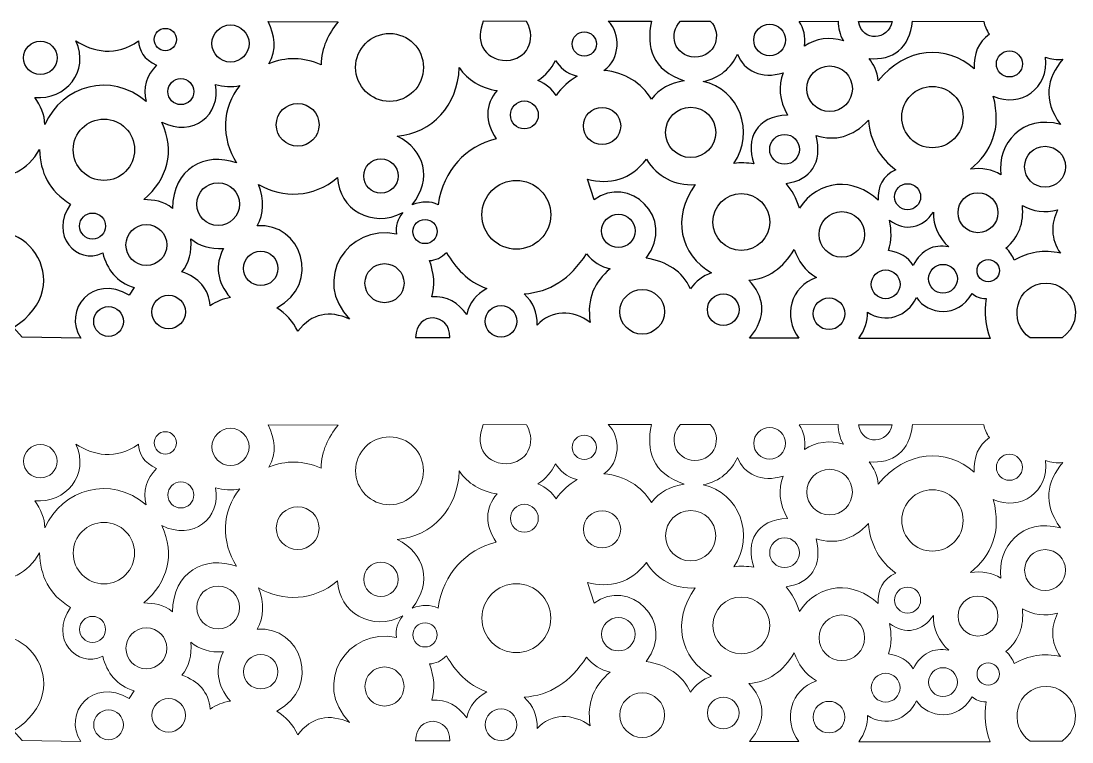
# Model space of a CAD drawing. Header units: centimetres. Extents: x -118 to 118, y -19 to 19.
# Drawn here: x -52.4 to 4.1, y -19.4 to 19.4 of the extents above; entities that cross this region are included whole.
import ezdxf

# ---------------------------------------------------------------- set-up
doc = ezdxf.new("R2010")
doc.units = ezdxf.units.CM
doc.header["$MEASUREMENT"] = 0
doc.layers.add('layer 1', color=7, linetype='Continuous')

msp = doc.modelspace()

# ---------------------------------------------------------------- linework, layer by layer
at = {"layer": 'layer 1', "color": 242}
for centre, major_axis in [((-44.67168, 18.37567), (0, 0.6)), ((-41.16924, 18.16267), (0, 1)), ((-32.62008, 16.87669), (0, 1.825)), ((-22.15425, 18.13714), (0, 0.65)), ((-12.19284, 18.35389), (0, 0.85)), ((-51.38988, 17.39227), (0, 0.9)), ((0.69858, 17.06413), (0, 0.7)), ((-8.9632, 15.73395), (0, 1.225)), ((-43.83996, 15.57755), (0, 0.7)), ((-3.43676, 14.20795), (0, 1.65)), ((-37.55692, 13.79707), (0, 1.15)), ((-25.37328, 14.32453), (0, 0.75)), ((-21.19539, 13.73095), (0, 1)), ((-16.43084, 13.38619), (0, 1.35)), ((-47.97498, 12.45247), (0, 1.65)), ((-11.38633, 12.47573), (0, 0.8)), ((2.6163, 11.53927), (0, 1.1)), ((-33.08571, 11.04262), (0, 0.925)), ((-25.80705, 8.95948), (0, 1.85)), ((-41.83692, 9.53419), (0, 1.15)), ((-4.77212, 9.92795), (0, 0.7)), ((-13.71124, 8.56932), (0, 1.525)), ((-0.9886, 9.07195), (0, 1.075)), ((-48.58498, 8.35405), (0, 0.7)), ((-8.30992, 7.90394), (0, 1.225)), ((-30.7129, 8.05881), (0, 0.65)), ((-20.31839, 8.09304), (0, 0.9)), ((-45.68862, 7.33641), (0, 1.1)), ((-39.54284, 6.07595), (0, 0.925)), ((-32.89196, 5.28385), (0, 1.05)), ((-2.87115, 5.52121), (0, 0.775)), ((-0.44076, 5.95611), (0, 0.6)), ((-5.9514, 5.22003), (0, 0.775)), ((-44.49485, 3.73553), (0, 0.9)), ((-19.04047, 3.74583), (0, 1.2)), ((-14.68562, 3.86472), (0, 0.85)), ((-47.7239, 3.22671), (0, 0.8)), ((-26.62893, 3.22915), (0, 0.85)), ((-8.99487, 3.63768), (0, 0.85))]:
    msp.add_ellipse(centre, major_axis=major_axis, ratio=1, dxfattribs=at)
at = {"layer": 'layer 1', "color": 250, "lineweight": 9}
for centre, major_axis in [((-44.67168, -3.29901), (0, 0.6)), ((-41.16924, -3.51201), (0, 1)), ((-12.19284, -3.32079), (0, 0.85)), ((-51.38988, -4.28241), (0, 0.9)), ((-32.62008, -4.79799), (0, 1.825)), ((-22.15425, -3.53754), (0, 0.65)), ((0.69858, -4.61055), (0, 0.7)), ((-8.9632, -5.94073), (0, 1.225)), ((-43.83996, -6.09713), (0, 0.7)), ((-3.43676, -7.46673), (0, 1.65)), ((-37.55692, -7.87761), (0, 1.15)), ((-25.37328, -7.35015), (0, 0.75)), ((-21.19539, -7.94373), (0, 1)), ((-16.43084, -8.28849), (0, 1.35)), ((-47.97498, -9.22221), (0, 1.65)), ((-11.38633, -9.19895), (0, 0.8)), ((2.6163, -10.13541), (0, 1.1)), ((-33.08571, -10.63206), (0, 0.925)), ((-41.83692, -12.14049), (0, 1.15)), ((-25.80705, -12.7152), (0, 1.85)), ((-4.77212, -11.74673), (0, 0.7)), ((-13.71124, -13.10536), (0, 1.525)), ((-0.9886, -12.60273), (0, 1.075)), ((-48.58498, -13.32063), (0, 0.7)), ((-30.7129, -13.61587), (0, 0.65)), ((-20.31839, -13.58164), (0, 0.9)), ((-8.30992, -13.77074), (0, 1.225)), ((-45.68862, -14.33827), (0, 1.1)), ((-39.54284, -15.59873), (0, 0.925)), ((-0.44076, -15.71857), (0, 0.6)), ((-32.89196, -16.39083), (0, 1.05)), ((-5.9514, -16.45465), (0, 0.775)), ((-2.87115, -16.15347), (0, 0.775)), ((-19.04047, -17.92885), (0, 1.2)), ((-44.49485, -17.93915), (0, 0.9)), ((-14.68562, -17.80996), (0, 0.85)), ((-8.99487, -18.037), (0, 0.85)), ((-47.7239, -18.44797), (0, 0.8)), ((-26.62893, -18.44553), (0, 0.85))]:
    msp.add_ellipse(centre, major_axis=major_axis, ratio=1, dxfattribs=at)
at = {"layer": 'layer 1', "color": 242}
for points, knots in [([(-39.14965, 19.34811), (-38.76694, 18.5906), (-38.67691, 17.8331), (-39.10858, 17.07557), (-39.10858, 17.07557), (-38.18714, 17.45045), (-37.25167, 17.4322), (-36.30213, 17.02081), (-36.30213, 17.02081), (-36.28078, 17.94545), (-35.91184, 18.67698), (-35.3849, 19.32073), (-35.3849, 19.32073), (-35.3849, 19.32073), (-39.14965, 19.34811), (-39.14965, 19.34811)], [0, 0, 0, 0, 0.2, 0.2, 0.2, 0.2, 0.4, 0.4, 0.4, 0.4, 0.6, 0.6, 0.6, 0.6, 1, 1, 1, 1]), ([(-27.58018, 19.36235), (-27.58018, 19.36235), (-25.25152, 19.34713), (-25.25152, 19.34713), (-25.25152, 19.34713), (-24.686, 18.30476), (-25.27158, 17.32172), (-26.31692, 17.24677), (-26.31692, 17.24677), (-27.65979, 17.29106), (-27.99972, 18.37283), (-27.58018, 19.36235)], [0, 0, 0, 0, 0.25, 0.25, 0.25, 0.25, 0.5, 0.5, 0.5, 0.5, 1, 1, 1, 1]), ([(-20.85981, 19.3618), (-20.18099, 18.69784), (-20.21067, 17.30604), (-21.09254, 16.71963), (-21.09254, 16.71963), (-19.94496, 16.58578), (-19.09618, 16.07013), (-18.5462, 15.17266), (-18.5462, 15.17266), (-18.12354, 15.71702), (-17.53487, 16.04558), (-16.78019, 16.15834), (-16.78019, 16.15834), (-18.49401, 16.75375), (-18.85446, 17.95393), (-18.53251, 19.3618), (-18.53251, 19.3618), (-18.53251, 19.3618), (-20.85981, 19.3618), (-20.85981, 19.3618)], [0, 0, 0, 0, 0.16666667, 0.16666667, 0.16666667, 0.16666667, 0.33333333, 0.33333333, 0.33333333, 0.33333333, 0.5, 0.5, 0.5, 0.5, 0.66666667, 0.66666667, 0.66666667, 0.66666667, 1, 1, 1, 1]), ([(-16.97526, 19.37101), (-17.6411, 18.70751), (-17.33652, 17.47111), (-16.21242, 17.42479), (-16.21242, 17.42479), (-15.09275, 17.43432), (-14.71101, 18.6916), (-15.38112, 19.36123), (-15.38112, 19.36123), (-15.38112, 19.36123), (-16.97526, 19.37101), (-16.97526, 19.37101)], [0, 0, 0, 0, 0.25, 0.25, 0.25, 0.25, 0.5, 0.5, 0.5, 0.5, 1, 1, 1, 1]), ([(-10.60056, 19.35391), (-10.34832, 18.97244), (-10.25256, 18.53013), (-10.31328, 18.02695), (-10.31328, 18.02695), (-9.6949, 18.44832), (-8.9498, 18.51881), (-8.22708, 18.31423), (-8.22708, 18.31423), (-8.4226, 18.64568), (-8.5138, 18.99453), (-8.50068, 19.36075), (-8.50068, 19.36075), (-8.50068, 19.36075), (-10.60056, 19.35391), (-10.60056, 19.35391)], [0, 0, 0, 0, 0.2, 0.2, 0.2, 0.2, 0.4, 0.4, 0.4, 0.4, 0.6, 0.6, 0.6, 0.6, 1, 1, 1, 1]), ([(-7.41716, 19.34395), (-7.20603, 18.19047), (-5.79648, 18.34028), (-5.60244, 19.34395), (-5.60244, 19.34395), (-5.60244, 19.34395), (-7.41716, 19.34395), (-7.41716, 19.34395)], [0, 0, 0, 0, 0.33333333, 0.33333333, 0.33333333, 0.33333333, 1, 1, 1, 1]), ([(-4.51532, 19.36107), (-4.64229, 17.92086), (-5.58555, 17.23676), (-6.83675, 17.36016), (-6.83675, 17.36016), (-6.61703, 17.04152), (-6.37187, 16.65993), (-6.34716, 16.15963), (-6.34716, 16.15963), (-4.89212, 17.96949), (-2.68256, 18.135), (-1.19404, 16.81019), (-1.19404, 16.81019), (-1.23206, 17.60328), (-0.97827, 18.231), (-0.37228, 18.65915), (-0.37228, 18.65915), (-0.54729, 18.88743), (-0.62719, 19.1157), (-0.68044, 19.34395), (-0.68044, 19.34395), (-0.68044, 19.34395), (-4.51532, 19.36107), (-4.51532, 19.36107)], [0, 0, 0, 0, 0.14285714, 0.14285714, 0.14285714, 0.14285714, 0.28571429, 0.28571429, 0.28571429, 0.28571429, 0.42857143, 0.42857143, 0.42857143, 0.42857143, 0.57142857, 0.57142857, 0.57142857, 0.57142857, 0.71428571, 0.71428571, 0.71428571, 0.71428571, 1, 1, 1, 1]), ([(-51.69348, 15.26317), (-51.38013, 14.82121), (-51.16018, 14.34812), (-51.14568, 13.80652), (-51.14568, 13.80652), (-50.21598, 15.9086), (-47.58926, 16.67203), (-45.70503, 15.03907), (-45.70503, 15.03907), (-45.88349, 15.79021), (-45.69674, 16.44176), (-45.14478, 16.99372), (-45.14478, 16.99372), (-45.84208, 17.31739), (-46.08276, 17.77804), (-46.11588, 18.30097), (-46.11588, 18.30097), (-47.30182, 17.44194), (-48.59038, 17.70663), (-49.47738, 18.31342), (-49.47738, 18.31342), (-48.72829, 16.64509), (-50.0397, 15.12205), (-51.69348, 15.26317)], [0, 0, 0, 0, 0.14285714, 0.14285714, 0.14285714, 0.14285714, 0.28571429, 0.28571429, 0.28571429, 0.28571429, 0.42857143, 0.42857143, 0.42857143, 0.42857143, 0.57142857, 0.57142857, 0.57142857, 0.57142857, 0.71428571, 0.71428571, 0.71428571, 0.71428571, 1, 1, 1, 1]), ([(-13.91738, 17.58616), (-14.27154, 16.85116), (-14.83347, 16.31299), (-15.7658, 16.12568), (-15.7658, 16.12568), (-13.82442, 15.70114), (-12.96059, 13.40869), (-14.11135, 11.72142), (-14.11135, 11.72142), (-13.74494, 11.76281), (-13.38744, 11.75521), (-13.03881, 11.6986), (-13.03881, 11.6986), (-13.49005, 13.04408), (-12.91102, 14.26307), (-11.22462, 14.31149), (-11.22462, 14.31149), (-11.69244, 15.12067), (-11.72667, 15.87563), (-11.46423, 16.59349), (-11.46423, 16.59349), (-12.62144, 16.21311), (-13.57037, 16.70376), (-13.91738, 17.58616)], [0, 0, 0, 0, 0.14285714, 0.14285714, 0.14285714, 0.14285714, 0.28571429, 0.28571429, 0.28571429, 0.28571429, 0.42857143, 0.42857143, 0.42857143, 0.42857143, 0.57142857, 0.57142857, 0.57142857, 0.57142857, 0.71428571, 0.71428571, 0.71428571, 0.71428571, 1, 1, 1, 1]), ([(-23.70303, 17.25601), (-23.90949, 16.80679), (-24.22539, 16.44877), (-24.65073, 16.18195), (-24.65073, 16.18195), (-24.18863, 15.97953), (-23.87815, 15.70127), (-23.67144, 15.37114), (-23.67144, 15.37114), (-23.3562, 15.80632), (-22.97712, 16.1503), (-22.5342, 16.40308), (-22.5342, 16.40308), (-23.14663, 16.56486), (-23.45626, 16.89315), (-23.70303, 17.25601)], [0, 0, 0, 0, 0.2, 0.2, 0.2, 0.2, 0.4, 0.4, 0.4, 0.4, 0.6, 0.6, 0.6, 0.6, 1, 1, 1, 1]), ([(2.64084, 17.42651), (2.84726, 15.75401), (1.2951, 14.67392), (-0.16684, 15.33787), (-0.16684, 15.33787), (0.29385, 13.55896), (-0.26644, 12.33306), (-1.39948, 11.41739), (-1.39948, 11.41739), (-0.78121, 11.48573), (-0.22396, 11.40583), (0.24404, 11.10923), (0.24404, 11.10923), (0.02507, 12.79386), (1.39027, 14.35813), (3.44548, 13.81419), (3.44548, 13.81419), (2.45804, 15.15219), (2.72629, 16.2847), (3.56532, 17.32379), (3.56532, 17.32379), (3.24092, 17.26878), (2.93715, 17.32715), (2.64084, 17.42651)], [0, 0, 0, 0, 0.14285714, 0.14285714, 0.14285714, 0.14285714, 0.28571429, 0.28571429, 0.28571429, 0.28571429, 0.42857143, 0.42857143, 0.42857143, 0.42857143, 0.57142857, 0.57142857, 0.57142857, 0.57142857, 0.71428571, 0.71428571, 0.71428571, 0.71428571, 1, 1, 1, 1]), ([(-28.87388, 16.86627), (-28.95505, 14.80144), (-30.32485, 13.37583), (-32.20706, 13.18303), (-32.20706, 13.18303), (-30.70912, 12.42712), (-30.31086, 10.90005), (-31.4004, 9.49979), (-31.4004, 9.49979), (-30.87237, 9.68775), (-30.40642, 9.69989), (-30.01538, 9.49979), (-30.01538, 9.49979), (-29.7059, 11.39723), (-28.54412, 12.59454), (-26.89528, 13.04605), (-26.89528, 13.04605), (-27.4838, 13.92882), (-27.50917, 14.89784), (-26.8344, 15.63345), (-26.8344, 15.63345), (-27.74444, 15.77234), (-28.41032, 16.19977), (-28.87388, 16.86627)], [0, 0, 0, 0, 0.14285714, 0.14285714, 0.14285714, 0.14285714, 0.28571429, 0.28571429, 0.28571429, 0.28571429, 0.42857143, 0.42857143, 0.42857143, 0.42857143, 0.57142857, 0.57142857, 0.57142857, 0.57142857, 0.71428571, 0.71428571, 0.71428571, 0.71428571, 1, 1, 1, 1]), ([(-44.86716, 13.93403), (-44.12599, 12.35542), (-44.54116, 10.90166), (-45.82588, 9.77387), (-45.82588, 9.77387), (-45.29547, 9.75965), (-44.773, 9.71118), (-44.28508, 9.29451), (-44.28508, 9.29451), (-44.26798, 11.43882), (-42.53886, 12.36045), (-40.84396, 11.74267), (-40.84396, 11.74267), (-41.67715, 13.06091), (-41.65432, 14.70443), (-40.67276, 15.90283), (-40.67276, 15.90283), (-41.10648, 15.8098), (-41.54019, 15.85668), (-41.97388, 15.95419), (-41.97388, 15.95419), (-41.66288, 14.34062), (-43.17516, 13.10513), (-44.86716, 13.93403)], [0, 0, 0, 0, 0.14285714, 0.14285714, 0.14285714, 0.14285714, 0.28571429, 0.28571429, 0.28571429, 0.28571429, 0.42857143, 0.42857143, 0.42857143, 0.42857143, 0.57142857, 0.57142857, 0.57142857, 0.57142857, 0.71428571, 0.71428571, 0.71428571, 0.71428571, 1, 1, 1, 1]), ([(-9.68877, 13.21499), (-9.34195, 11.75017), (-9.96255, 10.83751), (-11.30419, 10.64127), (-11.30419, 10.64127), (-10.99113, 10.27762), (-10.75224, 9.84553), (-10.59231, 9.31334), (-10.59231, 9.31334), (-9.56218, 10.88884), (-7.63414, 10.97327), (-6.3621, 9.73773), (-6.3621, 9.73773), (-6.39577, 10.46723), (-6.12344, 11.0391), (-5.4038, 11.38053), (-5.4038, 11.38053), (-6.27341, 12.00324), (-6.76602, 12.8887), (-6.88232, 14.03639), (-6.88232, 14.03639), (-7.7237, 13.14138), (-8.6649, 12.90525), (-9.68877, 13.21499)], [0, 0, 0, 0, 0.14285714, 0.14285714, 0.14285714, 0.14285714, 0.28571429, 0.28571429, 0.28571429, 0.28571429, 0.42857143, 0.42857143, 0.42857143, 0.42857143, 0.57142857, 0.57142857, 0.57142857, 0.57142857, 0.71428571, 0.71428571, 0.71428571, 0.71428571, 1, 1, 1, 1]), ([(-51.43701, 12.4669), (-52.08253, 11.35678), (-53.04118, 10.87289), (-54.31296, 11.01523), (-54.31296, 11.01523), (-53.58542, 9.55688), (-54.81637, 8.00055), (-56.41441, 8.39809), (-56.41441, 8.39809), (-56.41441, 8.39809), (-55.70985, 7.45453), (-55.70985, 7.45453), (-55.70985, 7.45453), (-52.36196, 9.71111), (-49.18865, 5.17196), (-52.8339, 2.90779), (-52.8339, 2.90779), (-52.8339, 2.90779), (-52.36827, 2.38738), (-52.36827, 2.38738), (-52.36827, 2.38738), (-52.36827, 2.38738), (-49.21842, 2.3326), (-49.21842, 2.3326), (-49.21842, 2.3326), (-50.2056, 3.80636), (-48.5956, 5.82937), (-46.61637, 4.63336), (-46.61637, 4.63336), (-46.61637, 4.63336), (-46.34247, 5.04421), (-46.34247, 5.04421), (-46.34247, 5.04421), (-47.30351, 5.33328), (-47.80286, 6.02786), (-48.04065, 6.90673), (-48.04065, 6.90673), (-49.43194, 6.24845), (-50.94079, 7.84974), (-49.76622, 9.53617), (-49.76622, 9.53617), (-50.93745, 10.22129), (-51.38908, 11.24823), (-51.43701, 12.4669)], [0, 0, 0, 0, 0.08333333, 0.08333333, 0.08333333, 0.08333333, 0.16666667, 0.16666667, 0.16666667, 0.16666667, 0.25, 0.25, 0.25, 0.25, 0.33333333, 0.33333333, 0.33333333, 0.33333333, 0.41666667, 0.41666667, 0.41666667, 0.41666667, 0.5, 0.5, 0.5, 0.5, 0.58333333, 0.58333333, 0.58333333, 0.58333333, 0.66666667, 0.66666667, 0.66666667, 0.66666667, 0.75, 0.75, 0.75, 0.75, 0.83333333, 0.83333333, 0.83333333, 0.83333333, 1, 1, 1, 1]), ([(-21.97922, 10.86959), (-21.97922, 10.86959), (-21.62916, 9.75853), (-21.62916, 9.75853), (-21.62916, 9.75853), (-19.78819, 11.17527), (-17.15387, 8.79335), (-18.82868, 6.62321), (-18.82868, 6.62321), (-17.68719, 6.46086), (-16.89069, 5.91295), (-16.43914, 4.97945), (-16.43914, 4.97945), (-16.15503, 5.38911), (-15.77961, 5.67323), (-15.31286, 5.83177), (-15.31286, 5.83177), (-17.02259, 6.8439), (-17.45382, 8.79207), (-16.19562, 10.58041), (-16.19562, 10.58041), (-17.33206, 10.52969), (-18.20468, 10.98627), (-18.81346, 11.95021), (-18.81346, 11.95021), (-19.64804, 10.83533), (-20.80983, 10.5639), (-21.97922, 10.86959)], [0, 0, 0, 0, 0.125, 0.125, 0.125, 0.125, 0.25, 0.25, 0.25, 0.25, 0.375, 0.375, 0.375, 0.375, 0.5, 0.5, 0.5, 0.5, 0.625, 0.625, 0.625, 0.625, 0.75, 0.75, 0.75, 0.75, 1, 1, 1, 1]), ([(-39.66486, 10.58041), (-39.34522, 9.75854), (-39.3706, 9.01784), (-39.74096, 8.35829), (-39.74096, 8.35829), (-37.35571, 8.57461), (-36.25096, 5.24019), (-38.67556, 3.95971), (-38.67556, 3.95971), (-38.18601, 3.65277), (-37.81059, 3.23169), (-37.54928, 2.69645), (-37.54928, 2.69645), (-36.79741, 3.66789), (-35.8583, 3.8404), (-34.76402, 3.35091), (-34.76402, 3.35091), (-36.82063, 5.42845), (-34.8839, 8.48767), (-32.25272, 7.91691), (-32.25272, 7.91691), (-32.31869, 8.34308), (-32.202, 8.72866), (-31.90266, 9.07363), (-31.90266, 9.07363), (-33.59996, 8.20322), (-35.33498, 9.27885), (-35.41848, 10.96091), (-35.41848, 10.96091), (-36.74898, 9.84855), (-38.32932, 9.8511), (-39.66486, 10.58041)], [0, 0, 0, 0, 0.11111111, 0.11111111, 0.11111111, 0.11111111, 0.22222222, 0.22222222, 0.22222222, 0.22222222, 0.33333333, 0.33333333, 0.33333333, 0.33333333, 0.44444444, 0.44444444, 0.44444444, 0.44444444, 0.55555556, 0.55555556, 0.55555556, 0.55555556, 0.66666667, 0.66666667, 0.66666667, 0.66666667, 0.77777778, 0.77777778, 0.77777778, 0.77777778, 1, 1, 1, 1]), ([(-5.74488, 8.66242), (-5.63015, 8.12039), (-5.62882, 7.57837), (-5.79318, 7.03632), (-5.79318, 7.03632), (-5.19213, 6.94241), (-4.75206, 6.67676), (-4.47298, 6.23937), (-4.47298, 6.23937), (-4.02236, 7.08177), (-3.38071, 7.39606), (-2.56513, 7.22952), (-2.56513, 7.22952), (-3.09611, 7.736), (-3.41342, 8.3411), (-3.38623, 9.10517), (-3.38623, 9.10517), (-3.95578, 8.22972), (-4.9124, 8.04324), (-5.74488, 8.66242)], [0, 0, 0, 0, 0.16666667, 0.16666667, 0.16666667, 0.16666667, 0.33333333, 0.33333333, 0.33333333, 0.33333333, 0.5, 0.5, 0.5, 0.5, 0.66666667, 0.66666667, 0.66666667, 0.66666667, 1, 1, 1, 1]), ([(1.39484, 9.46224), (1.49753, 8.51522), (1.20468, 7.75075), (0.51627, 7.16883), (0.51627, 7.16883), (0.72165, 6.97106), (0.87759, 6.75682), (0.96126, 6.51846), (0.96126, 6.51846), (1.72573, 6.96346), (2.55104, 7.08897), (3.43723, 6.89499), (3.43723, 6.89499), (2.90519, 7.68753), (2.93847, 8.46055), (3.2889, 9.22263), (3.2889, 9.22263), (2.61047, 9.03581), (1.98197, 9.13184), (1.39484, 9.46224)], [0, 0, 0, 0, 0.16666667, 0.16666667, 0.16666667, 0.16666667, 0.33333333, 0.33333333, 0.33333333, 0.33333333, 0.5, 0.5, 0.5, 0.5, 0.66666667, 0.66666667, 0.66666667, 0.66666667, 1, 1, 1, 1]), ([(-43.30302, 7.66435), (-43.23537, 6.96061), (-43.38043, 6.36322), (-43.78224, 5.89417), (-43.78224, 5.89417), (-42.9008, 5.57716), (-42.32948, 4.99527), (-42.26634, 4.07509), (-42.26634, 4.07509), (-41.93804, 4.29216), (-41.5753, 4.44036), (-41.17098, 4.50541), (-41.17098, 4.50541), (-41.92162, 5.35791), (-42.00475, 6.2805), (-41.5524, 7.14601), (-41.5524, 7.14601), (-42.27042, 7.10364), (-42.84581, 7.28947), (-43.30302, 7.66435)], [0, 0, 0, 0, 0.16666667, 0.16666667, 0.16666667, 0.16666667, 0.33333333, 0.33333333, 0.33333333, 0.33333333, 0.5, 0.5, 0.5, 0.5, 0.66666667, 0.66666667, 0.66666667, 0.66666667, 1, 1, 1, 1]), ([(-29.55738, 6.93412), (-29.83594, 6.6652), (-30.13923, 6.50348), (-30.47868, 6.49837), (-30.47868, 6.49837), (-30.21838, 5.81292), (-30.1477, 5.16046), (-30.35418, 4.55617), (-30.35418, 4.55617), (-29.52796, 4.61227), (-28.9172, 4.22164), (-28.47423, 3.59752), (-28.47423, 3.59752), (-28.33959, 4.2456), (-27.95191, 4.68885), (-27.39108, 4.99192), (-27.39108, 4.99192), (-28.44188, 5.38107), (-29.07515, 6.09827), (-29.55738, 6.93412)], [0, 0, 0, 0, 0.16666667, 0.16666667, 0.16666667, 0.16666667, 0.33333333, 0.33333333, 0.33333333, 0.33333333, 0.5, 0.5, 0.5, 0.5, 0.66666667, 0.66666667, 0.66666667, 0.66666667, 1, 1, 1, 1]), ([(-22.03715, 6.86283), (-22.8884, 5.51459), (-24.00641, 4.79816), (-25.3912, 4.7135), (-25.3912, 4.7135), (-24.8917, 4.26454), (-24.65897, 3.70325), (-24.69301, 3.02963), (-24.69301, 3.02963), (-23.93934, 3.83695), (-22.76446, 3.87205), (-21.8318, 3.16653), (-21.8318, 3.16653), (-22.04462, 4.47699), (-21.58335, 5.37314), (-20.76398, 6.05512), (-20.76398, 6.05512), (-21.26296, 6.16027), (-21.67858, 6.44882), (-22.03715, 6.86283)], [0, 0, 0, 0, 0.16666667, 0.16666667, 0.16666667, 0.16666667, 0.33333333, 0.33333333, 0.33333333, 0.33333333, 0.5, 0.5, 0.5, 0.5, 0.66666667, 0.66666667, 0.66666667, 0.66666667, 1, 1, 1, 1]), ([(-10.86611, 7.09556), (-11.45933, 6.08707), (-12.2716, 5.53491), (-13.30293, 5.43907), (-13.30293, 5.43907), (-12.49933, 4.61716), (-12.27099, 3.47292), (-13.27555, 2.33144), (-13.27555, 2.33144), (-13.27555, 2.33144), (-10.61969, 2.33144), (-10.61969, 2.33144), (-10.61969, 2.33144), (-11.48217, 3.46772), (-11.09429, 5.11509), (-9.66139, 5.58966), (-9.66139, 5.58966), (-10.30946, 5.9684), (-10.65625, 6.49776), (-10.86611, 7.09556)], [0, 0, 0, 0, 0.16666667, 0.16666667, 0.16666667, 0.16666667, 0.33333333, 0.33333333, 0.33333333, 0.33333333, 0.5, 0.5, 0.5, 0.5, 0.66666667, 0.66666667, 0.66666667, 0.66666667, 1, 1, 1, 1]), ([(1.81908, 2.34379), (1.81908, 2.34379), (3.53108, 2.34379), (3.53108, 2.34379), (3.53108, 2.34379), (4.94899, 3.41513), (4.06333, 5.30054), (2.67508, 5.28843), (2.67508, 5.28843), (1.02632, 5.25639), (0.57665, 3.17924), (1.81908, 2.34379)], [0, 0, 0, 0, 0.25, 0.25, 0.25, 0.25, 0.5, 0.5, 0.5, 0.5, 1, 1, 1, 1]), ([(-6.93708, 3.72782), (-6.91541, 3.25324), (-7.05914, 2.77866), (-7.40254, 2.30406), (-7.40254, 2.30406), (-7.40254, 2.30406), (-0.3385, 2.30406), (-0.3385, 2.30406), (-0.3385, 2.30406), (-0.58539, 3.00313), (-0.65841, 3.71956), (-0.55754, 4.45339), (-0.55754, 4.45339), (-0.86173, 4.46864), (-1.11272, 4.55991), (-1.31049, 4.72719), (-1.31049, 4.72719), (-2.0972, 3.36479), (-3.6681, 3.59661), (-4.29491, 4.50815), (-4.29491, 4.50815), (-4.79574, 3.47795), (-5.95255, 3.08779), (-6.93708, 3.72782)], [0, 0, 0, 0, 0.14285714, 0.14285714, 0.14285714, 0.14285714, 0.28571429, 0.28571429, 0.28571429, 0.28571429, 0.42857143, 0.42857143, 0.42857143, 0.42857143, 0.57142857, 0.57142857, 0.57142857, 0.57142857, 0.71428571, 0.71428571, 0.71428571, 0.71428571, 1, 1, 1, 1]), ([(-31.22319, 2.35999), (-31.19353, 3.82878), (-29.31503, 3.7021), (-29.38806, 2.35999), (-29.38806, 2.35999), (-29.38806, 2.35999), (-31.22319, 2.35999), (-31.22319, 2.35999)], [0, 0, 0, 0, 0.33333333, 0.33333333, 0.33333333, 0.33333333, 1, 1, 1, 1])]:
    msp.add_open_spline(points, degree=3, knots=knots, dxfattribs=at)
at = {"layer": 'layer 1', "color": 250, "lineweight": 9}
for points, knots in [([(-39.14965, -2.32657), (-38.76694, -3.08408), (-38.67691, -3.84158), (-39.10858, -4.59911), (-39.10858, -4.59911), (-38.18714, -4.22423), (-37.25167, -4.24248), (-36.30213, -4.65387), (-36.30213, -4.65387), (-36.28078, -3.72923), (-35.91184, -2.9977), (-35.3849, -2.35395), (-35.3849, -2.35395), (-35.3849, -2.35395), (-39.14965, -2.32657), (-39.14965, -2.32657)], [0, 0, 0, 0, 0.2, 0.2, 0.2, 0.2, 0.4, 0.4, 0.4, 0.4, 0.6, 0.6, 0.6, 0.6, 1, 1, 1, 1]), ([(-27.58018, -2.31233), (-27.58018, -2.31233), (-25.25152, -2.32755), (-25.25152, -2.32755), (-25.25152, -2.32755), (-24.686, -3.36992), (-25.27158, -4.35296), (-26.31692, -4.42791), (-26.31692, -4.42791), (-27.65979, -4.38362), (-27.99972, -3.30185), (-27.58018, -2.31233)], [0, 0, 0, 0, 0.25, 0.25, 0.25, 0.25, 0.5, 0.5, 0.5, 0.5, 1, 1, 1, 1]), ([(-20.85981, -2.31288), (-20.18099, -2.97684), (-20.21067, -4.36864), (-21.09254, -4.95505), (-21.09254, -4.95505), (-19.94496, -5.0889), (-19.09618, -5.60455), (-18.5462, -6.50202), (-18.5462, -6.50202), (-18.12354, -5.95766), (-17.53487, -5.6291), (-16.78019, -5.51634), (-16.78019, -5.51634), (-18.49401, -4.92093), (-18.85446, -3.72075), (-18.53251, -2.31288), (-18.53251, -2.31288), (-18.53251, -2.31288), (-20.85981, -2.31288), (-20.85981, -2.31288)], [0, 0, 0, 0, 0.16666667, 0.16666667, 0.16666667, 0.16666667, 0.33333333, 0.33333333, 0.33333333, 0.33333333, 0.5, 0.5, 0.5, 0.5, 0.66666667, 0.66666667, 0.66666667, 0.66666667, 1, 1, 1, 1]), ([(-16.97526, -2.30367), (-17.6411, -2.96717), (-17.33652, -4.20357), (-16.21242, -4.24989), (-16.21242, -4.24989), (-15.09275, -4.24036), (-14.71101, -2.98308), (-15.38112, -2.31345), (-15.38112, -2.31345), (-15.38112, -2.31345), (-16.97526, -2.30367), (-16.97526, -2.30367)], [0, 0, 0, 0, 0.25, 0.25, 0.25, 0.25, 0.5, 0.5, 0.5, 0.5, 1, 1, 1, 1]), ([(-10.60056, -2.32077), (-10.34832, -2.70224), (-10.25256, -3.14455), (-10.31328, -3.64773), (-10.31328, -3.64773), (-9.6949, -3.22636), (-8.9498, -3.15587), (-8.22708, -3.36045), (-8.22708, -3.36045), (-8.4226, -3.029), (-8.5138, -2.68015), (-8.50068, -2.31393), (-8.50068, -2.31393), (-8.50068, -2.31393), (-10.60056, -2.32077), (-10.60056, -2.32077)], [0, 0, 0, 0, 0.2, 0.2, 0.2, 0.2, 0.4, 0.4, 0.4, 0.4, 0.6, 0.6, 0.6, 0.6, 1, 1, 1, 1]), ([(-7.41716, -2.33073), (-7.20603, -3.48421), (-5.79648, -3.3344), (-5.60244, -2.33073), (-5.60244, -2.33073), (-5.60244, -2.33073), (-7.41716, -2.33073), (-7.41716, -2.33073)], [0, 0, 0, 0, 0.33333333, 0.33333333, 0.33333333, 0.33333333, 1, 1, 1, 1]), ([(-4.51532, -2.31361), (-4.64229, -3.75382), (-5.58555, -4.43792), (-6.83675, -4.31452), (-6.83675, -4.31452), (-6.61703, -4.63316), (-6.37187, -5.01475), (-6.34716, -5.51505), (-6.34716, -5.51505), (-4.89212, -3.70519), (-2.68256, -3.53968), (-1.19404, -4.86449), (-1.19404, -4.86449), (-1.23206, -4.0714), (-0.97827, -3.44368), (-0.37228, -3.01553), (-0.37228, -3.01553), (-0.54729, -2.78725), (-0.62719, -2.55898), (-0.68044, -2.33073), (-0.68044, -2.33073), (-0.68044, -2.33073), (-4.51532, -2.31361), (-4.51532, -2.31361)], [0, 0, 0, 0, 0.14285714, 0.14285714, 0.14285714, 0.14285714, 0.28571429, 0.28571429, 0.28571429, 0.28571429, 0.42857143, 0.42857143, 0.42857143, 0.42857143, 0.57142857, 0.57142857, 0.57142857, 0.57142857, 0.71428571, 0.71428571, 0.71428571, 0.71428571, 1, 1, 1, 1]), ([(-51.69348, -6.41151), (-51.38013, -6.85347), (-51.16018, -7.32656), (-51.14568, -7.86816), (-51.14568, -7.86816), (-50.21598, -5.76608), (-47.58926, -5.00265), (-45.70503, -6.63561), (-45.70503, -6.63561), (-45.88349, -5.88447), (-45.69674, -5.23292), (-45.14478, -4.68096), (-45.14478, -4.68096), (-45.84208, -4.35729), (-46.08276, -3.89664), (-46.11588, -3.37371), (-46.11588, -3.37371), (-47.30182, -4.23274), (-48.59038, -3.96805), (-49.47738, -3.36126), (-49.47738, -3.36126), (-48.72829, -5.02959), (-50.0397, -6.55263), (-51.69348, -6.41151)], [0, 0, 0, 0, 0.14285714, 0.14285714, 0.14285714, 0.14285714, 0.28571429, 0.28571429, 0.28571429, 0.28571429, 0.42857143, 0.42857143, 0.42857143, 0.42857143, 0.57142857, 0.57142857, 0.57142857, 0.57142857, 0.71428571, 0.71428571, 0.71428571, 0.71428571, 1, 1, 1, 1]), ([(-23.70303, -4.41867), (-23.90949, -4.86789), (-24.22539, -5.22591), (-24.65073, -5.49273), (-24.65073, -5.49273), (-24.18863, -5.69515), (-23.87815, -5.97341), (-23.67144, -6.30354), (-23.67144, -6.30354), (-23.3562, -5.86836), (-22.97712, -5.52438), (-22.5342, -5.2716), (-22.5342, -5.2716), (-23.14663, -5.10982), (-23.45626, -4.78153), (-23.70303, -4.41867)], [0, 0, 0, 0, 0.2, 0.2, 0.2, 0.2, 0.4, 0.4, 0.4, 0.4, 0.6, 0.6, 0.6, 0.6, 1, 1, 1, 1]), ([(-13.91738, -4.08852), (-14.27154, -4.82352), (-14.83347, -5.36169), (-15.7658, -5.549), (-15.7658, -5.549), (-13.82442, -5.97354), (-12.96059, -8.26599), (-14.11135, -9.95326), (-14.11135, -9.95326), (-13.74494, -9.91187), (-13.38744, -9.91947), (-13.03881, -9.97608), (-13.03881, -9.97608), (-13.49005, -8.6306), (-12.91102, -7.41161), (-11.22462, -7.36319), (-11.22462, -7.36319), (-11.69244, -6.55401), (-11.72667, -5.79905), (-11.46423, -5.08119), (-11.46423, -5.08119), (-12.62144, -5.46157), (-13.57037, -4.97092), (-13.91738, -4.08852)], [0, 0, 0, 0, 0.14285714, 0.14285714, 0.14285714, 0.14285714, 0.28571429, 0.28571429, 0.28571429, 0.28571429, 0.42857143, 0.42857143, 0.42857143, 0.42857143, 0.57142857, 0.57142857, 0.57142857, 0.57142857, 0.71428571, 0.71428571, 0.71428571, 0.71428571, 1, 1, 1, 1]), ([(2.64084, -4.24817), (2.84726, -5.92067), (1.2951, -7.00076), (-0.16684, -6.33681), (-0.16684, -6.33681), (0.29385, -8.11572), (-0.26644, -9.34162), (-1.39948, -10.25729), (-1.39948, -10.25729), (-0.78121, -10.18895), (-0.22396, -10.26885), (0.24404, -10.56545), (0.24404, -10.56545), (0.02507, -8.88082), (1.39027, -7.31655), (3.44548, -7.86049), (3.44548, -7.86049), (2.45804, -6.52249), (2.72629, -5.38998), (3.56532, -4.35089), (3.56532, -4.35089), (3.24092, -4.4059), (2.93715, -4.34753), (2.64084, -4.24817)], [0, 0, 0, 0, 0.14285714, 0.14285714, 0.14285714, 0.14285714, 0.28571429, 0.28571429, 0.28571429, 0.28571429, 0.42857143, 0.42857143, 0.42857143, 0.42857143, 0.57142857, 0.57142857, 0.57142857, 0.57142857, 0.71428571, 0.71428571, 0.71428571, 0.71428571, 1, 1, 1, 1]), ([(-28.87388, -4.80841), (-28.95505, -6.87324), (-30.32485, -8.29885), (-32.20706, -8.49165), (-32.20706, -8.49165), (-30.70912, -9.24756), (-30.31086, -10.77463), (-31.4004, -12.17489), (-31.4004, -12.17489), (-30.87237, -11.98693), (-30.40642, -11.97479), (-30.01538, -12.17489), (-30.01538, -12.17489), (-29.7059, -10.27745), (-28.54412, -9.08014), (-26.89528, -8.62863), (-26.89528, -8.62863), (-27.4838, -7.74586), (-27.50917, -6.77684), (-26.8344, -6.04123), (-26.8344, -6.04123), (-27.74444, -5.90234), (-28.41032, -5.47491), (-28.87388, -4.80841)], [0, 0, 0, 0, 0.14285714, 0.14285714, 0.14285714, 0.14285714, 0.28571429, 0.28571429, 0.28571429, 0.28571429, 0.42857143, 0.42857143, 0.42857143, 0.42857143, 0.57142857, 0.57142857, 0.57142857, 0.57142857, 0.71428571, 0.71428571, 0.71428571, 0.71428571, 1, 1, 1, 1]), ([(-44.86716, -7.74065), (-44.12599, -9.31926), (-44.54116, -10.77302), (-45.82588, -11.90081), (-45.82588, -11.90081), (-45.29547, -11.91503), (-44.773, -11.9635), (-44.28508, -12.38017), (-44.28508, -12.38017), (-44.26798, -10.23586), (-42.53886, -9.31423), (-40.84396, -9.93201), (-40.84396, -9.93201), (-41.67715, -8.61377), (-41.65432, -6.97025), (-40.67276, -5.77185), (-40.67276, -5.77185), (-41.10648, -5.86488), (-41.54019, -5.818), (-41.97388, -5.72049), (-41.97388, -5.72049), (-41.66288, -7.33406), (-43.17516, -8.56955), (-44.86716, -7.74065)], [0, 0, 0, 0, 0.14285714, 0.14285714, 0.14285714, 0.14285714, 0.28571429, 0.28571429, 0.28571429, 0.28571429, 0.42857143, 0.42857143, 0.42857143, 0.42857143, 0.57142857, 0.57142857, 0.57142857, 0.57142857, 0.71428571, 0.71428571, 0.71428571, 0.71428571, 1, 1, 1, 1]), ([(-9.68877, -8.45969), (-9.34195, -9.92451), (-9.96255, -10.83717), (-11.30419, -11.03341), (-11.30419, -11.03341), (-10.99113, -11.39706), (-10.75224, -11.82915), (-10.59231, -12.36134), (-10.59231, -12.36134), (-9.56218, -10.78584), (-7.63414, -10.70141), (-6.3621, -11.93695), (-6.3621, -11.93695), (-6.39577, -11.20745), (-6.12344, -10.63558), (-5.4038, -10.29415), (-5.4038, -10.29415), (-6.27341, -9.67144), (-6.76602, -8.78598), (-6.88232, -7.63829), (-6.88232, -7.63829), (-7.7237, -8.5333), (-8.6649, -8.76943), (-9.68877, -8.45969)], [0, 0, 0, 0, 0.14285714, 0.14285714, 0.14285714, 0.14285714, 0.28571429, 0.28571429, 0.28571429, 0.28571429, 0.42857143, 0.42857143, 0.42857143, 0.42857143, 0.57142857, 0.57142857, 0.57142857, 0.57142857, 0.71428571, 0.71428571, 0.71428571, 0.71428571, 1, 1, 1, 1]), ([(-51.43701, -9.20778), (-52.08253, -10.3179), (-53.04118, -10.80179), (-54.31296, -10.65945), (-54.31296, -10.65945), (-53.58542, -12.1178), (-54.81637, -13.67413), (-56.41441, -13.27659), (-56.41441, -13.27659), (-56.41441, -13.27659), (-55.70985, -14.22015), (-55.70985, -14.22015), (-55.70985, -14.22015), (-52.36196, -11.96357), (-49.18865, -16.50272), (-52.8339, -18.76689), (-52.8339, -18.76689), (-52.8339, -18.76689), (-52.36827, -19.2873), (-52.36827, -19.2873), (-52.36827, -19.2873), (-52.36827, -19.2873), (-49.21842, -19.34208), (-49.21842, -19.34208), (-49.21842, -19.34208), (-50.2056, -17.86832), (-48.5956, -15.84531), (-46.61637, -17.04132), (-46.61637, -17.04132), (-46.61637, -17.04132), (-46.34247, -16.63047), (-46.34247, -16.63047), (-46.34247, -16.63047), (-47.30351, -16.3414), (-47.80286, -15.64682), (-48.04065, -14.76795), (-48.04065, -14.76795), (-49.43194, -15.42623), (-50.94079, -13.82494), (-49.76622, -12.13851), (-49.76622, -12.13851), (-50.93745, -11.45339), (-51.38908, -10.42645), (-51.43701, -9.20778)], [0, 0, 0, 0, 0.08333333, 0.08333333, 0.08333333, 0.08333333, 0.16666667, 0.16666667, 0.16666667, 0.16666667, 0.25, 0.25, 0.25, 0.25, 0.33333333, 0.33333333, 0.33333333, 0.33333333, 0.41666667, 0.41666667, 0.41666667, 0.41666667, 0.5, 0.5, 0.5, 0.5, 0.58333333, 0.58333333, 0.58333333, 0.58333333, 0.66666667, 0.66666667, 0.66666667, 0.66666667, 0.75, 0.75, 0.75, 0.75, 0.83333333, 0.83333333, 0.83333333, 0.83333333, 1, 1, 1, 1]), ([(-21.97922, -10.80509), (-21.97922, -10.80509), (-21.62916, -11.91615), (-21.62916, -11.91615), (-21.62916, -11.91615), (-19.78819, -10.49941), (-17.15387, -12.88133), (-18.82868, -15.05147), (-18.82868, -15.05147), (-17.68719, -15.21382), (-16.89069, -15.76173), (-16.43914, -16.69523), (-16.43914, -16.69523), (-16.15503, -16.28557), (-15.77961, -16.00145), (-15.31286, -15.84291), (-15.31286, -15.84291), (-17.02259, -14.83078), (-17.45382, -12.88261), (-16.19562, -11.09427), (-16.19562, -11.09427), (-17.33206, -11.14499), (-18.20468, -10.68841), (-18.81346, -9.72447), (-18.81346, -9.72447), (-19.64804, -10.83935), (-20.80983, -11.11078), (-21.97922, -10.80509)], [0, 0, 0, 0, 0.125, 0.125, 0.125, 0.125, 0.25, 0.25, 0.25, 0.25, 0.375, 0.375, 0.375, 0.375, 0.5, 0.5, 0.5, 0.5, 0.625, 0.625, 0.625, 0.625, 0.75, 0.75, 0.75, 0.75, 1, 1, 1, 1]), ([(-39.66486, -11.09427), (-39.34522, -11.91614), (-39.3706, -12.65684), (-39.74096, -13.31639), (-39.74096, -13.31639), (-37.35571, -13.10007), (-36.25096, -16.43449), (-38.67556, -17.71497), (-38.67556, -17.71497), (-38.18601, -18.02191), (-37.81059, -18.44299), (-37.54928, -18.97823), (-37.54928, -18.97823), (-36.79741, -18.00679), (-35.8583, -17.83428), (-34.76402, -18.32377), (-34.76402, -18.32377), (-36.82063, -16.24623), (-34.8839, -13.18701), (-32.25272, -13.75777), (-32.25272, -13.75777), (-32.31869, -13.3316), (-32.202, -12.94602), (-31.90266, -12.60105), (-31.90266, -12.60105), (-33.59996, -13.47146), (-35.33498, -12.39583), (-35.41848, -10.71377), (-35.41848, -10.71377), (-36.74898, -11.82613), (-38.32932, -11.82358), (-39.66486, -11.09427)], [0, 0, 0, 0, 0.11111111, 0.11111111, 0.11111111, 0.11111111, 0.22222222, 0.22222222, 0.22222222, 0.22222222, 0.33333333, 0.33333333, 0.33333333, 0.33333333, 0.44444444, 0.44444444, 0.44444444, 0.44444444, 0.55555556, 0.55555556, 0.55555556, 0.55555556, 0.66666667, 0.66666667, 0.66666667, 0.66666667, 0.77777778, 0.77777778, 0.77777778, 0.77777778, 1, 1, 1, 1]), ([(1.39484, -12.21244), (1.49753, -13.15946), (1.20468, -13.92393), (0.51627, -14.50585), (0.51627, -14.50585), (0.72165, -14.70362), (0.87759, -14.91786), (0.96126, -15.15622), (0.96126, -15.15622), (1.72573, -14.71122), (2.55104, -14.58571), (3.43723, -14.77969), (3.43723, -14.77969), (2.90519, -13.98715), (2.93847, -13.21413), (3.2889, -12.45205), (3.2889, -12.45205), (2.61047, -12.63887), (1.98197, -12.54284), (1.39484, -12.21244)], [0, 0, 0, 0, 0.16666667, 0.16666667, 0.16666667, 0.16666667, 0.33333333, 0.33333333, 0.33333333, 0.33333333, 0.5, 0.5, 0.5, 0.5, 0.66666667, 0.66666667, 0.66666667, 0.66666667, 1, 1, 1, 1]), ([(-5.74488, -13.01226), (-5.63015, -13.55429), (-5.62882, -14.09631), (-5.79318, -14.63836), (-5.79318, -14.63836), (-5.19213, -14.73227), (-4.75206, -14.99792), (-4.47298, -15.43531), (-4.47298, -15.43531), (-4.02236, -14.59291), (-3.38071, -14.27862), (-2.56513, -14.44516), (-2.56513, -14.44516), (-3.09611, -13.93868), (-3.41342, -13.33358), (-3.38623, -12.56951), (-3.38623, -12.56951), (-3.95578, -13.44496), (-4.9124, -13.63144), (-5.74488, -13.01226)], [0, 0, 0, 0, 0.16666667, 0.16666667, 0.16666667, 0.16666667, 0.33333333, 0.33333333, 0.33333333, 0.33333333, 0.5, 0.5, 0.5, 0.5, 0.66666667, 0.66666667, 0.66666667, 0.66666667, 1, 1, 1, 1]), ([(-43.30302, -14.01033), (-43.23537, -14.71407), (-43.38043, -15.31146), (-43.78224, -15.78051), (-43.78224, -15.78051), (-42.9008, -16.09752), (-42.32948, -16.67941), (-42.26634, -17.59959), (-42.26634, -17.59959), (-41.93804, -17.38252), (-41.5753, -17.23432), (-41.17098, -17.16927), (-41.17098, -17.16927), (-41.92162, -16.31677), (-42.00475, -15.39418), (-41.5524, -14.52867), (-41.5524, -14.52867), (-42.27042, -14.57104), (-42.84581, -14.38521), (-43.30302, -14.01033)], [0, 0, 0, 0, 0.16666667, 0.16666667, 0.16666667, 0.16666667, 0.33333333, 0.33333333, 0.33333333, 0.33333333, 0.5, 0.5, 0.5, 0.5, 0.66666667, 0.66666667, 0.66666667, 0.66666667, 1, 1, 1, 1]), ([(-10.86611, -14.57912), (-11.45933, -15.58761), (-12.2716, -16.13977), (-13.30293, -16.23561), (-13.30293, -16.23561), (-12.49933, -17.05752), (-12.27099, -18.20176), (-13.27555, -19.34324), (-13.27555, -19.34324), (-13.27555, -19.34324), (-10.61969, -19.34324), (-10.61969, -19.34324), (-10.61969, -19.34324), (-11.48217, -18.20696), (-11.09429, -16.55959), (-9.66139, -16.08502), (-9.66139, -16.08502), (-10.30946, -15.70628), (-10.65625, -15.17692), (-10.86611, -14.57912)], [0, 0, 0, 0, 0.16666667, 0.16666667, 0.16666667, 0.16666667, 0.33333333, 0.33333333, 0.33333333, 0.33333333, 0.5, 0.5, 0.5, 0.5, 0.66666667, 0.66666667, 0.66666667, 0.66666667, 1, 1, 1, 1]), ([(-29.55738, -14.74056), (-29.83594, -15.00948), (-30.13923, -15.1712), (-30.47868, -15.17631), (-30.47868, -15.17631), (-30.21838, -15.86176), (-30.1477, -16.51422), (-30.35418, -17.11851), (-30.35418, -17.11851), (-29.52796, -17.06241), (-28.9172, -17.45304), (-28.47423, -18.07716), (-28.47423, -18.07716), (-28.33959, -17.42908), (-27.95191, -16.98583), (-27.39108, -16.68276), (-27.39108, -16.68276), (-28.44188, -16.29361), (-29.07515, -15.57641), (-29.55738, -14.74056)], [0, 0, 0, 0, 0.16666667, 0.16666667, 0.16666667, 0.16666667, 0.33333333, 0.33333333, 0.33333333, 0.33333333, 0.5, 0.5, 0.5, 0.5, 0.66666667, 0.66666667, 0.66666667, 0.66666667, 1, 1, 1, 1]), ([(-22.03715, -14.81185), (-22.8884, -16.16009), (-24.00641, -16.87652), (-25.3912, -16.96118), (-25.3912, -16.96118), (-24.8917, -17.41014), (-24.65897, -17.97143), (-24.69301, -18.64505), (-24.69301, -18.64505), (-23.93934, -17.83773), (-22.76446, -17.80263), (-21.8318, -18.50815), (-21.8318, -18.50815), (-22.04462, -17.19769), (-21.58335, -16.30154), (-20.76398, -15.61956), (-20.76398, -15.61956), (-21.26296, -15.51441), (-21.67858, -15.22586), (-22.03715, -14.81185)], [0, 0, 0, 0, 0.16666667, 0.16666667, 0.16666667, 0.16666667, 0.33333333, 0.33333333, 0.33333333, 0.33333333, 0.5, 0.5, 0.5, 0.5, 0.66666667, 0.66666667, 0.66666667, 0.66666667, 1, 1, 1, 1]), ([(1.81908, -19.33089), (1.81908, -19.33089), (3.53108, -19.33089), (3.53108, -19.33089), (3.53108, -19.33089), (4.94899, -18.25955), (4.06333, -16.37414), (2.67508, -16.38625), (2.67508, -16.38625), (1.02632, -16.41829), (0.57665, -18.49544), (1.81908, -19.33089)], [0, 0, 0, 0, 0.25, 0.25, 0.25, 0.25, 0.5, 0.5, 0.5, 0.5, 1, 1, 1, 1]), ([(-6.93708, -17.94686), (-6.91541, -18.42144), (-7.05914, -18.89602), (-7.40254, -19.37062), (-7.40254, -19.37062), (-7.40254, -19.37062), (-0.3385, -19.37062), (-0.3385, -19.37062), (-0.3385, -19.37062), (-0.58539, -18.67155), (-0.65841, -17.95512), (-0.55754, -17.22129), (-0.55754, -17.22129), (-0.86173, -17.20604), (-1.11272, -17.11477), (-1.31049, -16.94749), (-1.31049, -16.94749), (-2.0972, -18.30989), (-3.6681, -18.07807), (-4.29491, -17.16653), (-4.29491, -17.16653), (-4.79574, -18.19673), (-5.95255, -18.58689), (-6.93708, -17.94686)], [0, 0, 0, 0, 0.14285714, 0.14285714, 0.14285714, 0.14285714, 0.28571429, 0.28571429, 0.28571429, 0.28571429, 0.42857143, 0.42857143, 0.42857143, 0.42857143, 0.57142857, 0.57142857, 0.57142857, 0.57142857, 0.71428571, 0.71428571, 0.71428571, 0.71428571, 1, 1, 1, 1]), ([(-31.22319, -19.31469), (-31.19353, -17.8459), (-29.31503, -17.97258), (-29.38806, -19.31469), (-29.38806, -19.31469), (-29.38806, -19.31469), (-31.22319, -19.31469), (-31.22319, -19.31469)], [0, 0, 0, 0, 0.33333333, 0.33333333, 0.33333333, 0.33333333, 1, 1, 1, 1])]:
    msp.add_open_spline(points, degree=3, knots=knots, dxfattribs=at)

doc.saveas('drawing.dxf')
